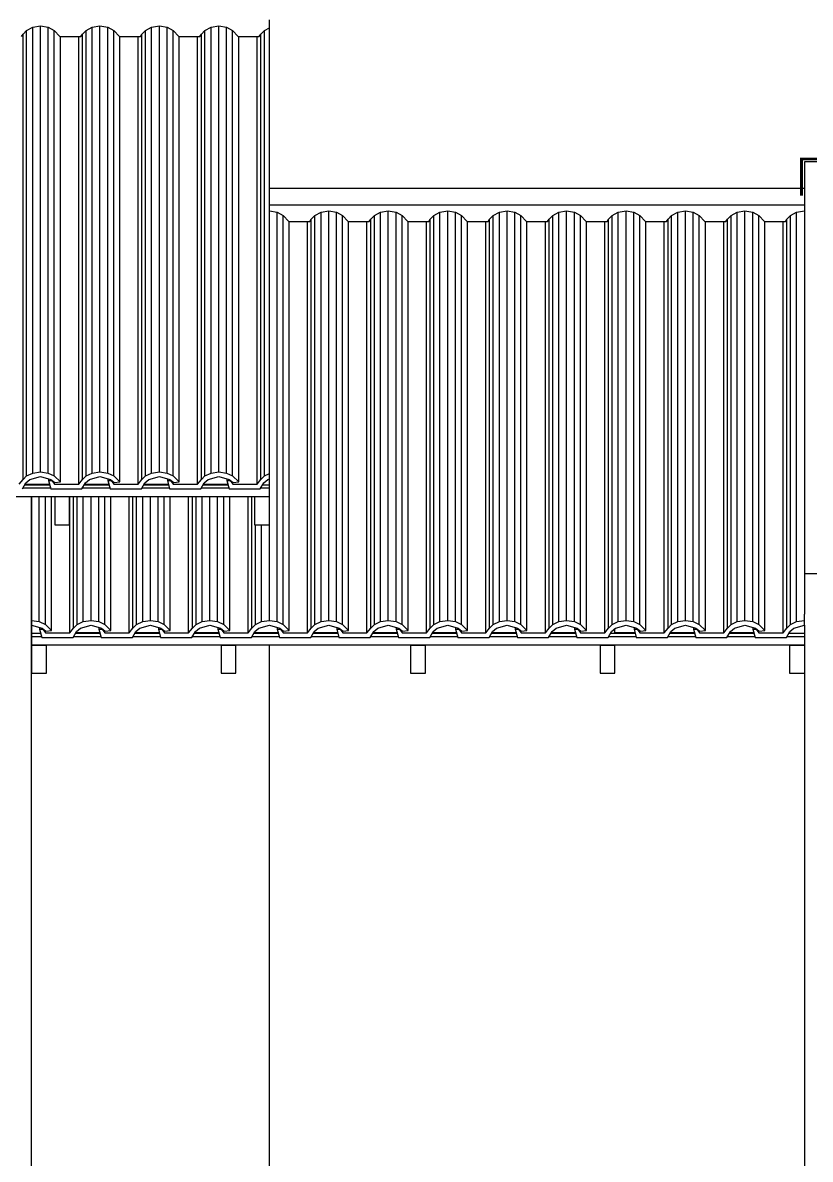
# Model space of a CAD drawing. Header units: metres. Extents: x 49 to 320, y -91 to 27.
# Drawn here: x 168.314 to 170.964, y -3.321 to 0.503 of the extents above; entities that cross this region are included whole.
import ezdxf

# ---------------------------------------------------------------- set-up
doc = ezdxf.new("R2010")
doc.units = ezdxf.units.M
doc.header["$LTSCALE"] = 0.2
doc.layers.add('ARQ-___-___-VST', color=9, linetype='Continuous')

msp = doc.modelspace()

# ---------------------------------------------------------------- linework, layer by layer
for p, q in [((169.1439, 0.4864), (169.1439, 0.5131)), ((168.3099, 0.4571), (168.3151, 0.4644)), ((168.3151, 0.4644), (168.3273, 0.4774)), ((168.3151, -1.0335), (168.3151, 0.4644)), ((168.3273, 0.4774), (168.3477, 0.4885)), ((168.3273, -1.0219), (168.3273, 0.4774)), ((168.3477, 0.4885), (168.3739, 0.4932)), ((168.3477, -1.012), (168.3477, 0.4885)), ((168.3739, -1.0079), (168.3739, 0.4932)), ((168.3739, 0.4932), (168.4, 0.4885)), ((168.4, -1.012), (168.4, 0.4885)), ((168.4, 0.4885), (168.4204, 0.4774)), ((168.4204, -1.0219), (168.4204, 0.4774)), ((168.4204, 0.4774), (168.4394, 0.4571)), ((168.5099, 0.4571), (168.5151, 0.4644)), ((168.5151, 0.4644), (168.5273, 0.4774)), ((168.5151, -1.0335), (168.5151, 0.4644)), ((168.5273, 0.4774), (168.5477, 0.4885)), ((168.5273, -1.0219), (168.5273, 0.4774)), ((168.5477, 0.4885), (168.5739, 0.4932)), ((168.5477, -1.012), (168.5477, 0.4885)), ((168.5739, -1.0079), (168.5739, 0.4932)), ((168.5739, 0.4932), (168.6, 0.4885)), ((168.6, -1.012), (168.6, 0.4885)), ((168.6, 0.4885), (168.6204, 0.4774)), ((168.6204, -1.0219), (168.6204, 0.4774)), ((168.6204, 0.4774), (168.6394, 0.4571)), ((168.7099, 0.4571), (168.7151, 0.4644)), ((168.7151, 0.4644), (168.7273, 0.4774)), ((168.7151, -1.0335), (168.7151, 0.4644)), ((168.7273, 0.4774), (168.7477, 0.4885)), ((168.7273, -1.0219), (168.7273, 0.4774)), ((168.7477, 0.4885), (168.7739, 0.4932)), ((168.7477, -1.012), (168.7477, 0.4885)), ((168.7739, -1.0079), (168.7739, 0.4932)), ((168.7739, 0.4932), (168.8, 0.4885)), ((168.8, -1.012), (168.8, 0.4885)), ((168.8, 0.4885), (168.8204, 0.4774)), ((168.8204, -1.0219), (168.8204, 0.4774)), ((168.8204, 0.4774), (168.8394, 0.4571)), ((168.9099, 0.4571), (168.9151, 0.4644)), ((168.9151, 0.4644), (168.9273, 0.4774)), ((168.9151, -1.0335), (168.9151, 0.4644)), ((168.9273, 0.4774), (168.9477, 0.4885)), ((168.9273, -1.0219), (168.9273, 0.4774)), ((168.9477, 0.4885), (168.9739, 0.4932)), ((168.9477, -1.012), (168.9477, 0.4885)), ((168.9739, -1.0079), (168.9739, 0.4932)), ((168.9739, 0.4932), (169, 0.4885)), ((169, -1.012), (169, 0.4885)), ((169, 0.4885), (169.0204, 0.4774)), ((169.0204, -1.0219), (169.0204, 0.4774)), ((169.0204, 0.4774), (169.0394, 0.4571)), ((169.1099, 0.4571), (169.1151, 0.4644)), ((169.1151, 0.4644), (169.1273, 0.4774)), ((169.1151, -1.0335), (169.1151, 0.4644)), ((169.1273, 0.4774), (169.1439, 0.4864)), ((169.1273, -1.0219), (169.1273, 0.4774)), ((169.1439, -1.0139), (169.1439, 0.4864)), ((168.4394, 0.4571), (168.5099, 0.4571)), ((168.4407, -1.0413), (168.4407, 0.4571)), ((168.5024, -1.0494), (168.5024, 0.4571)), ((168.6394, 0.4571), (168.7099, 0.4571)), ((168.6407, -1.0413), (168.6407, 0.4571)), ((168.7024, -1.0494), (168.7024, 0.4571)), ((168.8394, 0.4571), (168.9099, 0.4571)), ((168.8407, -1.0413), (168.8407, 0.4571)), ((168.9024, -1.0494), (168.9024, 0.4571)), ((169.0394, 0.4571), (169.1099, 0.4571)), ((169.0407, -1.0413), (169.0407, 0.4571)), ((169.1024, -1.0494), (169.1024, 0.4571)), ((170.9439, 0.0346), (170.9439, -1.3514)), ((171.0939, 0.0346), (170.9439, 0.0346)), ((170.9439, -0.0548), (169.1439, -0.0548)), ((170.9439, -0.0548), (169.1439, -0.0548)), ((169.1439, -0.1094), (170.9439, -0.1094)), ((169.1439, -0.1293), (169.17, -0.134)), ((169.17, -1.512), (169.17, -0.134)), ((169.17, -0.134), (169.1904, -0.1451)), ((169.1904, -1.5219), (169.1904, -0.1451)), ((169.1904, -0.1451), (169.2094, -0.1654)), ((169.2851, -0.1581), (169.2973, -0.1451)), ((169.2973, -0.1451), (169.3177, -0.134)), ((169.2973, -1.5219), (169.2973, -0.1451)), ((169.3177, -0.134), (169.3439, -0.1293)), ((169.3177, -1.512), (169.3177, -0.134)), ((169.3439, -1.5079), (169.3439, -0.1293)), ((169.3439, -0.1293), (169.37, -0.134)), ((169.37, -1.512), (169.37, -0.134)), ((169.37, -0.134), (169.3904, -0.1451)), ((169.3904, -1.5219), (169.3904, -0.1451)), ((169.3904, -0.1451), (169.4094, -0.1654)), ((169.4851, -0.1581), (169.4973, -0.1451)), ((169.4973, -0.1451), (169.5177, -0.134)), ((169.4973, -1.5219), (169.4973, -0.1451)), ((169.5177, -0.134), (169.5439, -0.1293)), ((169.5177, -1.512), (169.5177, -0.134)), ((169.5439, -1.5079), (169.5439, -0.1293)), ((169.5439, -0.1293), (169.57, -0.134)), ((169.57, -1.512), (169.57, -0.134)), ((169.57, -0.134), (169.5904, -0.1451)), ((169.5904, -1.5219), (169.5904, -0.1451)), ((169.5904, -0.1451), (169.6094, -0.1654)), ((169.6851, -0.1581), (169.6973, -0.1451)), ((169.6973, -0.1451), (169.7177, -0.134)), ((169.6973, -1.5219), (169.6973, -0.1451)), ((169.7177, -0.134), (169.7439, -0.1293)), ((169.7177, -1.512), (169.7177, -0.134)), ((169.7439, -1.5079), (169.7439, -0.1293)), ((169.7439, -0.1293), (169.77, -0.134)), ((169.77, -1.512), (169.77, -0.134)), ((169.77, -0.134), (169.7904, -0.1451)), ((169.7904, -1.5219), (169.7904, -0.1451)), ((169.7904, -0.1451), (169.8094, -0.1654)), ((169.8851, -0.1581), (169.8973, -0.1451)), ((169.8973, -0.1451), (169.9177, -0.134)), ((169.8973, -1.5219), (169.8973, -0.1451)), ((169.9177, -0.134), (169.9439, -0.1293)), ((169.9177, -1.512), (169.9177, -0.134)), ((169.9439, -1.5079), (169.9439, -0.1293)), ((169.9439, -0.1293), (169.97, -0.134)), ((169.97, -1.512), (169.97, -0.134)), ((169.97, -0.134), (169.9904, -0.1451)), ((169.9904, -1.5219), (169.9904, -0.1451)), ((169.9904, -0.1451), (170.0094, -0.1654)), ((170.0851, -0.1581), (170.0973, -0.1451)), ((170.0973, -0.1451), (170.1177, -0.134)), ((170.0973, -1.5219), (170.0973, -0.1451)), ((170.1177, -0.134), (170.1439, -0.1293)), ((170.1177, -1.512), (170.1177, -0.134)), ((170.1439, -1.5079), (170.1439, -0.1293)), ((170.1439, -0.1293), (170.17, -0.134)), ((170.17, -1.512), (170.17, -0.134)), ((170.17, -0.134), (170.1904, -0.1451)), ((170.1904, -1.5219), (170.1904, -0.1451)), ((170.1904, -0.1451), (170.2094, -0.1654)), ((170.2851, -0.1581), (170.2973, -0.1451)), ((170.2973, -0.1451), (170.3177, -0.134)), ((170.2973, -1.5219), (170.2973, -0.1451)), ((170.3177, -0.134), (170.3439, -0.1293)), ((170.3177, -1.512), (170.3177, -0.134)), ((170.3439, -1.5079), (170.3439, -0.1293)), ((170.3439, -0.1293), (170.37, -0.134)), ((170.37, -1.512), (170.37, -0.134)), ((170.37, -0.134), (170.3904, -0.1451)), ((170.3904, -1.5219), (170.3904, -0.1451)), ((170.3904, -0.1451), (170.4094, -0.1654)), ((170.4851, -0.1581), (170.4973, -0.1451)), ((170.4973, -0.1451), (170.5177, -0.134)), ((170.4973, -1.5219), (170.4973, -0.1451)), ((170.5177, -0.134), (170.5439, -0.1293)), ((170.5177, -1.512), (170.5177, -0.134)), ((170.5439, -1.5079), (170.5439, -0.1293)), ((170.5439, -0.1293), (170.57, -0.134)), ((170.57, -1.512), (170.57, -0.134)), ((170.57, -0.134), (170.5904, -0.1451)), ((170.5904, -1.5219), (170.5904, -0.1451)), ((170.5904, -0.1451), (170.6094, -0.1654)), ((170.6851, -0.1581), (170.6973, -0.1451)), ((170.6973, -0.1451), (170.7177, -0.134)), ((170.6973, -1.5219), (170.6973, -0.1451)), ((170.7177, -0.134), (170.7439, -0.1293)), ((170.7177, -1.512), (170.7177, -0.134)), ((170.7439, -1.5079), (170.7439, -0.1293)), ((170.7439, -0.1293), (170.77, -0.134)), ((170.77, -1.512), (170.77, -0.134)), ((170.77, -0.134), (170.7904, -0.1451)), ((170.7904, -1.5219), (170.7904, -0.1451)), ((170.7904, -0.1451), (170.8094, -0.1654)), ((170.8851, -0.1581), (170.8973, -0.1451)), ((170.8973, -0.1451), (170.9177, -0.134)), ((170.8973, -1.5219), (170.8973, -0.1451)), ((170.9177, -0.134), (170.9439, -0.1293)), ((170.9177, -1.512), (170.9177, -0.134)), ((169.2094, -0.1654), (169.2799, -0.1654)), ((169.2107, -1.5413), (169.2107, -0.1654)), ((169.2724, -1.5494), (169.2724, -0.1654)), ((169.2799, -0.1654), (169.2851, -0.1581)), ((169.2851, -1.5335), (169.2851, -0.1581)), ((169.4094, -0.1654), (169.4799, -0.1654)), ((169.4107, -1.5413), (169.4107, -0.1654)), ((169.4724, -1.5494), (169.4724, -0.1654)), ((169.4799, -0.1654), (169.4851, -0.1581)), ((169.4851, -1.5335), (169.4851, -0.1581)), ((169.6094, -0.1654), (169.6799, -0.1654)), ((169.6107, -1.5413), (169.6107, -0.1654)), ((169.6724, -1.5494), (169.6724, -0.1654)), ((169.6799, -0.1654), (169.6851, -0.1581)), ((169.6851, -1.5335), (169.6851, -0.1581)), ((169.8094, -0.1654), (169.8799, -0.1654)), ((169.8107, -1.5413), (169.8107, -0.1654)), ((169.8724, -1.5494), (169.8724, -0.1654)), ((169.8799, -0.1654), (169.8851, -0.1581)), ((169.8851, -1.5335), (169.8851, -0.1581)), ((170.0094, -0.1654), (170.0799, -0.1654)), ((170.0107, -1.5413), (170.0107, -0.1654)), ((170.0724, -1.5494), (170.0724, -0.1654)), ((170.0799, -0.1654), (170.0851, -0.1581)), ((170.0851, -1.5335), (170.0851, -0.1581)), ((170.2094, -0.1654), (170.2799, -0.1654)), ((170.2107, -1.5413), (170.2107, -0.1654)), ((170.2724, -1.5494), (170.2724, -0.1654)), ((170.2799, -0.1654), (170.2851, -0.1581)), ((170.2851, -1.5335), (170.2851, -0.1581)), ((170.4094, -0.1654), (170.4799, -0.1654)), ((170.4107, -1.5413), (170.4107, -0.1654)), ((170.4724, -1.5494), (170.4724, -0.1654)), ((170.4799, -0.1654), (170.4851, -0.1581)), ((170.4851, -1.5335), (170.4851, -0.1581)), ((170.6094, -0.1654), (170.6799, -0.1654)), ((170.6107, -1.5413), (170.6107, -0.1654)), ((170.6724, -1.5494), (170.6724, -0.1654)), ((170.6799, -0.1654), (170.6851, -0.1581)), ((170.6851, -1.5335), (170.6851, -0.1581)), ((170.8094, -0.1654), (170.8799, -0.1654)), ((170.8107, -1.5413), (170.8107, -0.1654)), ((170.8724, -1.5494), (170.8724, -0.1654)), ((170.8799, -0.1654), (170.8851, -0.1581)), ((170.8851, -1.5335), (170.8851, -0.1581)), ((168.3151, -1.0335), (168.3273, -1.0219)), ((168.3273, -1.0219), (168.3477, -1.012)), ((168.3386, -1.0335), (168.3739, -1.0234)), ((168.3477, -1.012), (168.3739, -1.0079)), ((168.3739, -1.0079), (168.4, -1.012)), ((168.3739, -1.0234), (168.4092, -1.0335)), ((168.4, -1.012), (168.4204, -1.0219)), ((168.4007, -1.0311), (168.4007, -1.0371)), ((168.4204, -1.0219), (168.4407, -1.0413)), ((168.5151, -1.0335), (168.5273, -1.0219)), ((168.5273, -1.0219), (168.5477, -1.012)), ((168.5386, -1.0335), (168.5739, -1.0234)), ((168.5477, -1.012), (168.5739, -1.0079)), ((168.5739, -1.0079), (168.6, -1.012)), ((168.5739, -1.0234), (168.6092, -1.0335)), ((168.6, -1.012), (168.6204, -1.0219)), ((168.6007, -1.0311), (168.6007, -1.0371)), ((168.6204, -1.0219), (168.6407, -1.0413)), ((168.7151, -1.0335), (168.7273, -1.0219)), ((168.7273, -1.0219), (168.7477, -1.012)), ((168.7386, -1.0335), (168.7739, -1.0234)), ((168.7477, -1.012), (168.7739, -1.0079)), ((168.7739, -1.0079), (168.8, -1.012)), ((168.7739, -1.0234), (168.8092, -1.0335)), ((168.8, -1.012), (168.8204, -1.0219)), ((168.8007, -1.0311), (168.8007, -1.0371)), ((168.8204, -1.0219), (168.8407, -1.0413)), ((168.9151, -1.0335), (168.9273, -1.0219)), ((168.9273, -1.0219), (168.9477, -1.012)), ((168.9386, -1.0335), (168.9739, -1.0234)), ((168.9477, -1.012), (168.9739, -1.0079)), ((168.9739, -1.0079), (169, -1.012)), ((168.9739, -1.0234), (169.0092, -1.0335)), ((169, -1.012), (169.0204, -1.0219)), ((169.0007, -1.0311), (169.0007, -1.0371)), ((169.0204, -1.0219), (169.0407, -1.0413)), ((169.1151, -1.0335), (169.1273, -1.0219)), ((169.1273, -1.0219), (169.1439, -1.0139)), ((169.1386, -1.0335), (169.1439, -1.032)), ((169.1439, -1.032), (169.1439, -1.0139)), ((169.1439, -1.0523), (169.1439, -1.032)), ((168.3024, -1.0494), (168.3151, -1.0335)), ((168.3134, -1.065), (168.325, -1.0451)), ((168.315, -1.0622), (168.4074, -1.0622)), ((168.4048, -1.0523), (168.3208, -1.0523)), ((168.3228, -1.0489), (168.4039, -1.0489)), ((168.325, -1.0451), (168.3386, -1.0335)), ((168.3439, -1.0489), (168.3439, -1.0523)), ((168.37, -1.0523), (168.37, -1.0489)), ((168.3904, -1.0523), (168.3904, -1.0489)), ((168.4007, -1.0371), (168.4082, -1.065)), ((168.4007, -1.0371), (168.4117, -1.0371)), ((168.4082, -1.065), (168.5134, -1.065)), ((168.4092, -1.0335), (168.422, -1.0442)), ((168.4117, -1.0371), (168.4117, -1.0356)), ((168.4117, -1.0371), (168.4207, -1.0494)), ((168.4207, -1.0494), (168.4207, -1.0431)), ((168.4207, -1.0494), (168.5024, -1.0494)), ((168.422, -1.0442), (168.4407, -1.0413)), ((168.5024, -1.0494), (168.5151, -1.0335)), ((168.5134, -1.065), (168.525, -1.0451)), ((168.515, -1.0622), (168.6074, -1.0622)), ((168.6048, -1.0523), (168.5208, -1.0523)), ((168.5228, -1.0489), (168.6039, -1.0489)), ((168.525, -1.0451), (168.5386, -1.0335)), ((168.5439, -1.0523), (168.5439, -1.0489)), ((168.57, -1.0523), (168.57, -1.0489)), ((168.5904, -1.0523), (168.5904, -1.0489)), ((168.6007, -1.0371), (168.6082, -1.065)), ((168.6007, -1.0371), (168.6117, -1.0371)), ((168.6082, -1.065), (168.7134, -1.065)), ((168.6092, -1.0335), (168.622, -1.0442)), ((168.6117, -1.0371), (168.6117, -1.0356)), ((168.6117, -1.0371), (168.6207, -1.0494)), ((168.6207, -1.0494), (168.6207, -1.0431)), ((168.6207, -1.0494), (168.7024, -1.0494)), ((168.622, -1.0442), (168.6407, -1.0413)), ((168.7024, -1.0494), (168.7151, -1.0335)), ((168.7134, -1.065), (168.725, -1.0451)), ((168.715, -1.0622), (168.8074, -1.0622)), ((168.8048, -1.0523), (168.7208, -1.0523)), ((168.7228, -1.0489), (168.8039, -1.0489)), ((168.725, -1.0451), (168.7386, -1.0335)), ((168.7439, -1.0523), (168.7439, -1.0489)), ((168.77, -1.0523), (168.77, -1.0489)), ((168.7904, -1.0523), (168.7904, -1.0489)), ((168.8007, -1.0371), (168.8082, -1.065)), ((168.8007, -1.0371), (168.8117, -1.0371)), ((168.8082, -1.065), (168.9134, -1.065)), ((168.8092, -1.0335), (168.822, -1.0442)), ((168.8117, -1.0371), (168.8117, -1.0356)), ((168.8117, -1.0371), (168.8207, -1.0494)), ((168.8207, -1.0494), (168.8207, -1.0431)), ((168.8207, -1.0494), (168.9024, -1.0494)), ((168.822, -1.0442), (168.8407, -1.0413)), ((168.9024, -1.0494), (168.9151, -1.0335)), ((168.9134, -1.065), (168.925, -1.0451)), ((168.915, -1.0622), (169.0074, -1.0622)), ((169.0048, -1.0523), (168.9208, -1.0523)), ((168.9228, -1.0489), (169.0039, -1.0489)), ((168.925, -1.0451), (168.9386, -1.0335)), ((168.9439, -1.0523), (168.9439, -1.0489)), ((168.97, -1.0523), (168.97, -1.0489)), ((168.9904, -1.0523), (168.9904, -1.0489)), ((169.0007, -1.0371), (169.0082, -1.065)), ((169.0007, -1.0371), (169.0117, -1.0371)), ((169.0082, -1.065), (169.1134, -1.065)), ((169.0092, -1.0335), (169.022, -1.0442)), ((169.0117, -1.0371), (169.0117, -1.0356)), ((169.0117, -1.0371), (169.0207, -1.0494)), ((169.0207, -1.0494), (169.0207, -1.0431)), ((169.0207, -1.0494), (169.1024, -1.0494)), ((169.022, -1.0442), (169.0407, -1.0413)), ((169.1024, -1.0494), (169.1151, -1.0335)), ((169.1134, -1.065), (169.125, -1.0451)), ((169.115, -1.0622), (169.1439, -1.0622)), ((169.1439, -1.0523), (169.1208, -1.0523)), ((169.125, -1.0451), (169.1386, -1.0335)), ((169.1439, -1.0622), (169.1439, -1.0523)), ((169.1439, -1.0905), (169.1439, -1.0622)), ((162.3739, -1.0905), (169.1439, -1.0905)), ((168.3439, -4.3989), (168.3439, -1.0905)), ((168.3439, -1.0905), (168.3439, -1.5079)), ((168.37, -1.512), (168.37, -1.0905)), ((168.3904, -1.5219), (168.3904, -1.0905)), ((168.4107, -1.5413), (168.4107, -1.0905)), ((168.4219, -1.0905), (168.4219, -1.0914)), ((168.4219, -1.0914), (168.4219, -1.1858)), ((168.4219, -1.0914), (168.4719, -1.0914)), ((168.4719, -1.0914), (168.4719, -1.0905)), ((168.4719, -1.1858), (168.4719, -1.0914)), ((168.4724, -1.5494), (168.4724, -1.0905)), ((168.4851, -1.5335), (168.4851, -1.0905)), ((168.4973, -1.5219), (168.4973, -1.0905)), ((168.5177, -1.512), (168.5177, -1.0905)), ((168.5439, -1.5079), (168.5439, -1.0905)), ((168.57, -1.512), (168.57, -1.0905)), ((168.5904, -1.5219), (168.5904, -1.0905)), ((168.6107, -1.5413), (168.6107, -1.0905)), ((168.6724, -1.5494), (168.6724, -1.0905)), ((168.6851, -1.5335), (168.6851, -1.0905)), ((168.6973, -1.5219), (168.6973, -1.0905)), ((168.7177, -1.512), (168.7177, -1.0905)), ((168.7439, -1.5079), (168.7439, -1.0905)), ((168.77, -1.512), (168.77, -1.0905)), ((168.7904, -1.5219), (168.7904, -1.0905)), ((168.8107, -1.5413), (168.8107, -1.0905)), ((168.8724, -1.5494), (168.8724, -1.0905)), ((168.8851, -1.5335), (168.8851, -1.0905)), ((168.8973, -1.5219), (168.8973, -1.0905)), ((168.9177, -1.512), (168.9177, -1.0905)), ((168.9439, -1.5079), (168.9439, -1.0905)), ((168.97, -1.512), (168.97, -1.0905)), ((168.9904, -1.5219), (168.9904, -1.0905)), ((169.0107, -1.5413), (169.0107, -1.0905)), ((169.0724, -1.5494), (169.0724, -1.0905)), ((169.0851, -1.5335), (169.0851, -1.0905)), ((169.0939, -1.0905), (169.0939, -1.0914)), ((169.0939, -1.0914), (169.0939, -1.1858)), ((169.0939, -1.0914), (169.1439, -1.0914)), ((169.1439, -1.0914), (169.1439, -1.0905)), ((169.1439, -1.1858), (169.1439, -1.0914)), ((168.4219, -1.1858), (168.4719, -1.1858)), ((169.0939, -1.1858), (169.1439, -1.1858)), ((169.0973, -1.5219), (169.0973, -1.1858)), ((169.1177, -1.512), (169.1177, -1.1858)), ((169.1439, -1.5079), (169.1439, -1.1858)), ((170.9439, -1.3514), (170.9439, -1.4873)), ((171.0939, -1.3514), (170.9439, -1.3514)), ((170.9439, -1.5079), (170.9439, -1.4873)), ((168.3439, -1.5079), (168.3439, -1.5234)), ((168.3439, -1.5079), (168.37, -1.512)), ((168.3439, -1.5234), (168.3792, -1.5335)), ((168.3439, -1.5234), (168.3439, -1.5523)), ((168.37, -1.512), (168.3904, -1.5219)), ((168.3904, -1.5219), (168.4107, -1.5413)), ((168.4851, -1.5335), (168.4973, -1.5219)), ((168.4973, -1.5219), (168.5177, -1.512)), ((168.5086, -1.5335), (168.5439, -1.5234)), ((168.5177, -1.512), (168.5439, -1.5079)), ((168.5439, -1.5079), (168.57, -1.512)), ((168.5439, -1.5234), (168.5792, -1.5335)), ((168.57, -1.512), (168.5904, -1.5219)), ((168.5904, -1.5219), (168.6107, -1.5413)), ((168.6851, -1.5335), (168.6973, -1.5219)), ((168.6973, -1.5219), (168.7177, -1.512)), ((168.7086, -1.5335), (168.7439, -1.5234)), ((168.7177, -1.512), (168.7439, -1.5079)), ((168.7439, -1.5079), (168.77, -1.512)), ((168.7439, -1.5234), (168.7792, -1.5335)), ((168.77, -1.512), (168.7904, -1.5219)), ((168.7904, -1.5219), (168.8107, -1.5413)), ((168.8851, -1.5335), (168.8973, -1.5219)), ((168.8973, -1.5219), (168.9177, -1.512)), ((168.9086, -1.5335), (168.9439, -1.5234)), ((168.9177, -1.512), (168.9439, -1.5079)), ((168.9439, -1.5079), (168.97, -1.512)), ((168.9439, -1.5234), (168.9792, -1.5335)), ((168.97, -1.512), (168.9904, -1.5219)), ((168.9904, -1.5219), (169.0107, -1.5413)), ((169.0851, -1.5335), (169.0973, -1.5219)), ((169.0973, -1.5219), (169.1177, -1.512)), ((169.1086, -1.5335), (169.1439, -1.5234)), ((169.1177, -1.512), (169.1439, -1.5079)), ((169.1439, -1.5079), (169.17, -1.512)), ((169.1439, -1.5234), (169.1792, -1.5335)), ((169.17, -1.512), (169.1904, -1.5219)), ((169.1904, -1.5219), (169.2107, -1.5413)), ((169.2851, -1.5335), (169.2973, -1.5219)), ((169.2973, -1.5219), (169.3177, -1.512)), ((169.3086, -1.5335), (169.3439, -1.5234)), ((169.3177, -1.512), (169.3439, -1.5079)), ((169.3439, -1.5079), (169.37, -1.512)), ((169.3439, -1.5234), (169.3792, -1.5335)), ((169.37, -1.512), (169.3904, -1.5219)), ((169.3904, -1.5219), (169.4107, -1.5413)), ((169.4851, -1.5335), (169.4973, -1.5219)), ((169.4973, -1.5219), (169.5177, -1.512)), ((169.5086, -1.5335), (169.5439, -1.5234)), ((169.5177, -1.512), (169.5439, -1.5079)), ((169.5439, -1.5079), (169.57, -1.512)), ((169.5439, -1.5234), (169.5792, -1.5335)), ((169.57, -1.512), (169.5904, -1.5219)), ((169.5904, -1.5219), (169.6107, -1.5413)), ((169.6851, -1.5335), (169.6973, -1.5219)), ((169.6973, -1.5219), (169.7177, -1.512)), ((169.7086, -1.5335), (169.7439, -1.5234)), ((169.7177, -1.512), (169.7439, -1.5079)), ((169.7439, -1.5079), (169.77, -1.512)), ((169.7439, -1.5234), (169.7792, -1.5335)), ((169.77, -1.512), (169.7904, -1.5219)), ((169.7904, -1.5219), (169.8107, -1.5413)), ((169.8851, -1.5335), (169.8973, -1.5219)), ((169.8973, -1.5219), (169.9177, -1.512)), ((169.9086, -1.5335), (169.9439, -1.5234)), ((169.9177, -1.512), (169.9439, -1.5079)), ((169.9439, -1.5079), (169.97, -1.512)), ((169.9439, -1.5234), (169.9792, -1.5335)), ((169.97, -1.512), (169.9904, -1.5219)), ((169.9904, -1.5219), (170.0107, -1.5413)), ((170.0851, -1.5335), (170.0973, -1.5219)), ((170.0973, -1.5219), (170.1177, -1.512)), ((170.1086, -1.5335), (170.1439, -1.5234)), ((170.1177, -1.512), (170.1439, -1.5079)), ((170.1439, -1.5079), (170.17, -1.512)), ((170.1439, -1.5234), (170.1792, -1.5335)), ((170.17, -1.512), (170.1904, -1.5219)), ((170.1904, -1.5219), (170.2107, -1.5413)), ((170.2851, -1.5335), (170.2973, -1.5219)), ((170.2973, -1.5219), (170.3177, -1.512)), ((170.3086, -1.5335), (170.3439, -1.5234)), ((170.3177, -1.512), (170.3439, -1.5079)), ((170.3439, -1.5079), (170.37, -1.512)), ((170.3439, -1.5234), (170.3792, -1.5335)), ((170.37, -1.512), (170.3904, -1.5219)), ((170.3904, -1.5219), (170.4107, -1.5413)), ((170.4851, -1.5335), (170.4973, -1.5219)), ((170.4973, -1.5219), (170.5177, -1.512)), ((170.5086, -1.5335), (170.5439, -1.5234)), ((170.5177, -1.512), (170.5439, -1.5079)), ((170.5439, -1.5079), (170.57, -1.512)), ((170.5439, -1.5234), (170.5792, -1.5335)), ((170.57, -1.512), (170.5904, -1.5219)), ((170.5904, -1.5219), (170.6107, -1.5413)), ((170.6851, -1.5335), (170.6973, -1.5219)), ((170.6973, -1.5219), (170.7177, -1.512)), ((170.7086, -1.5335), (170.7439, -1.5234)), ((170.7177, -1.512), (170.7439, -1.5079)), ((170.7439, -1.5079), (170.77, -1.512)), ((170.7439, -1.5234), (170.7792, -1.5335)), ((170.77, -1.512), (170.7904, -1.5219)), ((170.7904, -1.5219), (170.8107, -1.5413)), ((170.8851, -1.5335), (170.8973, -1.5219)), ((170.8973, -1.5219), (170.9177, -1.512)), ((170.9086, -1.5335), (170.9439, -1.5234)), ((170.9177, -1.512), (170.9439, -1.5079)), ((170.9439, -1.5234), (170.9439, -1.5079)), ((170.9439, -1.5234), (170.9439, -1.5252)), ((170.9439, -1.5252), (170.9439, -1.547)), ((168.3439, -1.5523), (168.3439, -1.5622)), ((168.3748, -1.5523), (168.3439, -1.5523)), ((168.3439, -1.5622), (168.3439, -1.5905)), ((168.3439, -1.5622), (168.3774, -1.5622)), ((168.3707, -1.5311), (168.3707, -1.5371)), ((168.3707, -1.5371), (168.3782, -1.565)), ((168.3707, -1.5371), (168.3817, -1.5371)), ((168.3782, -1.565), (168.4834, -1.565)), ((168.3792, -1.5335), (168.392, -1.5442)), ((168.3817, -1.5371), (168.3817, -1.5356)), ((168.3817, -1.5371), (168.3907, -1.5494)), ((168.3907, -1.5494), (168.3907, -1.5431)), ((168.3907, -1.5494), (168.4724, -1.5494)), ((168.392, -1.5442), (168.4107, -1.5413)), ((168.4724, -1.5494), (168.4851, -1.5335)), ((168.4834, -1.565), (168.495, -1.5451)), ((168.485, -1.5622), (168.5774, -1.5622)), ((168.5748, -1.5523), (168.4908, -1.5523)), ((168.4928, -1.5489), (168.5739, -1.5489)), ((168.495, -1.5451), (168.5086, -1.5335)), ((168.5096, -1.5489), (168.5096, -1.5489)), ((168.5139, -1.5489), (168.5139, -1.5489)), ((168.5707, -1.5311), (168.5707, -1.5371)), ((168.5707, -1.5371), (168.5782, -1.565)), ((168.5707, -1.5371), (168.5817, -1.5371)), ((168.5782, -1.565), (168.6834, -1.565)), ((168.5792, -1.5335), (168.592, -1.5442)), ((168.5817, -1.5371), (168.5817, -1.5356)), ((168.5817, -1.5371), (168.5907, -1.5494)), ((168.5907, -1.5494), (168.5907, -1.5431)), ((168.5907, -1.5494), (168.6724, -1.5494)), ((168.592, -1.5442), (168.6107, -1.5413)), ((168.6724, -1.5494), (168.6851, -1.5335)), ((168.6834, -1.565), (168.695, -1.5451)), ((168.685, -1.5622), (168.7774, -1.5622)), ((168.7748, -1.5523), (168.6908, -1.5523)), ((168.6928, -1.5489), (168.7739, -1.5489)), ((168.695, -1.5451), (168.7086, -1.5335)), ((168.7096, -1.5489), (168.7096, -1.5489)), ((168.7139, -1.5489), (168.7139, -1.5489)), ((168.7707, -1.5311), (168.7707, -1.5371)), ((168.7707, -1.5371), (168.7782, -1.565)), ((168.7707, -1.5371), (168.7817, -1.5371)), ((168.7782, -1.565), (168.8834, -1.565)), ((168.7792, -1.5335), (168.792, -1.5442)), ((168.7817, -1.5371), (168.7817, -1.5356)), ((168.7817, -1.5371), (168.7907, -1.5494)), ((168.7907, -1.5494), (168.7907, -1.5431)), ((168.7907, -1.5494), (168.8724, -1.5494)), ((168.792, -1.5442), (168.8107, -1.5413)), ((168.8724, -1.5494), (168.8851, -1.5335)), ((168.8834, -1.565), (168.895, -1.5451)), ((168.885, -1.5622), (168.9774, -1.5622)), ((168.9748, -1.5523), (168.8908, -1.5523)), ((168.8928, -1.5489), (168.9739, -1.5489)), ((168.895, -1.5451), (168.9086, -1.5335)), ((168.9096, -1.5489), (168.9096, -1.5489)), ((168.9139, -1.5489), (168.9139, -1.5489)), ((168.9707, -1.5311), (168.9707, -1.5371)), ((168.9707, -1.5371), (168.9782, -1.565)), ((168.9707, -1.5371), (168.9817, -1.5371)), ((168.9782, -1.565), (169.0834, -1.565)), ((168.9792, -1.5335), (168.992, -1.5442)), ((168.9817, -1.5371), (168.9817, -1.5356)), ((168.9817, -1.5371), (168.9907, -1.5494)), ((168.9907, -1.5494), (168.9907, -1.5431)), ((168.9907, -1.5494), (169.0724, -1.5494)), ((168.992, -1.5442), (169.0107, -1.5413)), ((169.0724, -1.5494), (169.0851, -1.5335)), ((169.0834, -1.565), (169.095, -1.5451)), ((169.085, -1.5622), (169.1774, -1.5622)), ((169.1748, -1.5523), (169.0908, -1.5523)), ((169.0928, -1.5489), (169.1739, -1.5489)), ((169.095, -1.5451), (169.1086, -1.5335)), ((169.1096, -1.5489), (169.1096, -1.5489)), ((169.1139, -1.5489), (169.1139, -1.5489)), ((169.1707, -1.5311), (169.1707, -1.5371)), ((169.1707, -1.5371), (169.1782, -1.565)), ((169.1707, -1.5371), (169.1817, -1.5371)), ((169.1782, -1.565), (169.2834, -1.565)), ((169.1792, -1.5335), (169.192, -1.5442)), ((169.1817, -1.5371), (169.1817, -1.5356)), ((169.1817, -1.5371), (169.1907, -1.5494)), ((169.1907, -1.5494), (169.1907, -1.5431)), ((169.1907, -1.5494), (169.2724, -1.5494)), ((169.192, -1.5442), (169.2107, -1.5413)), ((169.2724, -1.5494), (169.2851, -1.5335)), ((169.2834, -1.565), (169.295, -1.5451)), ((169.285, -1.5622), (169.3774, -1.5622)), ((169.3748, -1.5523), (169.2908, -1.5523)), ((169.2928, -1.5489), (169.3739, -1.5489)), ((169.295, -1.5451), (169.3086, -1.5335)), ((169.3096, -1.5489), (169.3096, -1.5489)), ((169.3139, -1.5489), (169.3139, -1.5489)), ((169.3707, -1.5311), (169.3707, -1.5371)), ((169.3707, -1.5371), (169.3782, -1.565)), ((169.3707, -1.5371), (169.3817, -1.5371)), ((169.3782, -1.565), (169.4834, -1.565)), ((169.3792, -1.5335), (169.392, -1.5442)), ((169.3817, -1.5371), (169.3817, -1.5356)), ((169.3817, -1.5371), (169.3907, -1.5494)), ((169.3907, -1.5494), (169.3907, -1.5431)), ((169.3907, -1.5494), (169.4724, -1.5494)), ((169.392, -1.5442), (169.4107, -1.5413)), ((169.4724, -1.5494), (169.4851, -1.5335)), ((169.4834, -1.565), (169.495, -1.5451)), ((169.485, -1.5622), (169.5774, -1.5622)), ((169.5748, -1.5523), (169.4908, -1.5523)), ((169.4928, -1.5489), (169.5739, -1.5489)), ((169.495, -1.5451), (169.5086, -1.5335)), ((169.5096, -1.5489), (169.5096, -1.5489)), ((169.5139, -1.5489), (169.5139, -1.5489)), ((169.5707, -1.5311), (169.5707, -1.5371)), ((169.5707, -1.5371), (169.5782, -1.565)), ((169.5707, -1.5371), (169.5817, -1.5371)), ((169.5782, -1.565), (169.6834, -1.565)), ((169.5792, -1.5335), (169.592, -1.5442)), ((169.5817, -1.5371), (169.5817, -1.5356)), ((169.5817, -1.5371), (169.5907, -1.5494)), ((169.5907, -1.5494), (169.5907, -1.5431)), ((169.5907, -1.5494), (169.6724, -1.5494)), ((169.592, -1.5442), (169.6107, -1.5413)), ((169.6724, -1.5494), (169.6851, -1.5335)), ((169.6834, -1.565), (169.695, -1.5451)), ((169.685, -1.5622), (169.7774, -1.5622)), ((169.7748, -1.5523), (169.6908, -1.5523)), ((169.6928, -1.5489), (169.7739, -1.5489)), ((169.695, -1.5451), (169.7086, -1.5335)), ((169.7096, -1.5489), (169.7096, -1.5489)), ((169.7139, -1.5489), (169.7139, -1.5489)), ((169.7707, -1.5311), (169.7707, -1.5371)), ((169.7707, -1.5371), (169.7782, -1.565)), ((169.7707, -1.5371), (169.7817, -1.5371)), ((169.7782, -1.565), (169.8834, -1.565)), ((169.7792, -1.5335), (169.792, -1.5442)), ((169.7817, -1.5371), (169.7817, -1.5356)), ((169.7817, -1.5371), (169.7907, -1.5494)), ((169.7907, -1.5494), (169.7907, -1.5431)), ((169.7907, -1.5494), (169.8724, -1.5494)), ((169.792, -1.5442), (169.8107, -1.5413)), ((169.8724, -1.5494), (169.8851, -1.5335)), ((169.8834, -1.565), (169.895, -1.5451)), ((169.885, -1.5622), (169.9774, -1.5622)), ((169.9748, -1.5523), (169.8908, -1.5523)), ((169.8928, -1.5489), (169.9739, -1.5489)), ((169.895, -1.5451), (169.9086, -1.5335)), ((169.9096, -1.5489), (169.9096, -1.5489)), ((169.9139, -1.5489), (169.9139, -1.5489)), ((169.9707, -1.5311), (169.9707, -1.5371)), ((169.9707, -1.5371), (169.9782, -1.565)), ((169.9707, -1.5371), (169.9817, -1.5371)), ((169.9782, -1.565), (170.0834, -1.565)), ((169.9792, -1.5335), (169.992, -1.5442)), ((169.9817, -1.5371), (169.9817, -1.5356)), ((169.9817, -1.5371), (169.9907, -1.5494)), ((169.9907, -1.5494), (169.9907, -1.5431)), ((169.9907, -1.5494), (170.0724, -1.5494)), ((169.992, -1.5442), (170.0107, -1.5413)), ((170.0724, -1.5494), (170.0851, -1.5335)), ((170.0834, -1.565), (170.095, -1.5451)), ((170.085, -1.5622), (170.1774, -1.5622)), ((170.1748, -1.5523), (170.0908, -1.5523)), ((170.0928, -1.5489), (170.1739, -1.5489)), ((170.095, -1.5451), (170.1086, -1.5335)), ((170.1096, -1.5489), (170.1096, -1.5489)), ((170.1139, -1.5489), (170.1139, -1.5489)), ((170.1707, -1.5311), (170.1707, -1.5371)), ((170.1707, -1.5371), (170.1782, -1.565)), ((170.1707, -1.5371), (170.1817, -1.5371)), ((170.1782, -1.565), (170.2834, -1.565)), ((170.1792, -1.5335), (170.192, -1.5442)), ((170.1817, -1.5371), (170.1817, -1.5356)), ((170.1817, -1.5371), (170.1907, -1.5494)), ((170.1907, -1.5494), (170.1907, -1.5431)), ((170.1907, -1.5494), (170.2724, -1.5494)), ((170.192, -1.5442), (170.2107, -1.5413)), ((170.2724, -1.5494), (170.2851, -1.5335)), ((170.2834, -1.565), (170.295, -1.5451)), ((170.285, -1.5622), (170.3774, -1.5622)), ((170.3748, -1.5523), (170.2908, -1.5523)), ((170.295, -1.5451), (170.3086, -1.5335)), ((170.3064, -1.5523), (170.3064, -1.5354)), ((170.3064, -1.5489), (170.3739, -1.5489)), ((170.3096, -1.5489), (170.3096, -1.5489)), ((170.3139, -1.5489), (170.3139, -1.5489)), ((170.3707, -1.5311), (170.3707, -1.5371)), ((170.3707, -1.5371), (170.3782, -1.565)), ((170.3707, -1.5371), (170.3817, -1.5371)), ((170.3782, -1.565), (170.4834, -1.565)), ((170.3792, -1.5335), (170.392, -1.5442)), ((170.3817, -1.5371), (170.3817, -1.5356)), ((170.3817, -1.5371), (170.3907, -1.5494)), ((170.3907, -1.5494), (170.3907, -1.5431)), ((170.3907, -1.5494), (170.4724, -1.5494)), ((170.392, -1.5442), (170.4107, -1.5413)), ((170.4724, -1.5494), (170.4851, -1.5335)), ((170.4834, -1.565), (170.495, -1.5451)), ((170.485, -1.5622), (170.5774, -1.5622)), ((170.5748, -1.5523), (170.4908, -1.5523)), ((170.4928, -1.5489), (170.5739, -1.5489)), ((170.495, -1.5451), (170.5086, -1.5335)), ((170.5096, -1.5489), (170.5096, -1.5489)), ((170.5139, -1.5489), (170.5139, -1.5489)), ((170.5707, -1.5311), (170.5707, -1.5371)), ((170.5707, -1.5371), (170.5782, -1.565)), ((170.5707, -1.5371), (170.5817, -1.5371)), ((170.5782, -1.565), (170.6834, -1.565)), ((170.5792, -1.5335), (170.592, -1.5442)), ((170.5817, -1.5371), (170.5817, -1.5356)), ((170.5817, -1.5371), (170.5907, -1.5494)), ((170.5907, -1.5494), (170.5907, -1.5431)), ((170.5907, -1.5494), (170.6724, -1.5494)), ((170.592, -1.5442), (170.6107, -1.5413)), ((170.6724, -1.5494), (170.6851, -1.5335)), ((170.6834, -1.565), (170.695, -1.5451)), ((170.685, -1.5622), (170.7774, -1.5622)), ((170.7748, -1.5523), (170.6908, -1.5523)), ((170.6928, -1.5489), (170.7739, -1.5489)), ((170.695, -1.5451), (170.7086, -1.5335)), ((170.7096, -1.5489), (170.7096, -1.5489)), ((170.7139, -1.5489), (170.7139, -1.5489)), ((170.7707, -1.5311), (170.7707, -1.5371)), ((170.7707, -1.5371), (170.7782, -1.565)), ((170.7707, -1.5371), (170.7817, -1.5371)), ((170.7782, -1.565), (170.8834, -1.565)), ((170.7792, -1.5335), (170.792, -1.5442)), ((170.7817, -1.5371), (170.7817, -1.5356)), ((170.7817, -1.5371), (170.7907, -1.5494)), ((170.7907, -1.5494), (170.7907, -1.5431)), ((170.7907, -1.5494), (170.8724, -1.5494)), ((170.792, -1.5442), (170.8107, -1.5413)), ((170.8724, -1.5494), (170.8851, -1.5335)), ((170.8834, -1.565), (170.895, -1.5451)), ((170.885, -1.5622), (170.9439, -1.5622)), ((170.9439, -1.5523), (170.8908, -1.5523)), ((170.8928, -1.5489), (170.8939, -1.5489)), ((170.8939, -1.547), (170.8939, -1.5523)), ((170.895, -1.5451), (170.9086, -1.5335)), ((170.9439, -1.547), (170.9439, -1.5489)), ((170.9439, -1.5489), (170.9439, -1.8489)), ((168.3439, -1.5905), (170.9439, -1.5905)), ((168.3439, -1.5905), (168.3439, -1.5914)), ((168.3439, -1.5914), (168.3439, -1.6858)), ((168.3439, -1.5914), (168.3939, -1.5914)), ((168.3939, -1.5914), (168.3939, -1.5905)), ((168.3939, -1.6858), (168.3939, -1.5914)), ((168.9814, -1.5905), (168.9814, -1.5914)), ((168.9814, -1.5914), (168.9814, -1.6858)), ((168.9814, -1.5914), (169.0314, -1.5914)), ((169.0314, -1.5914), (169.0314, -1.5905)), ((169.0314, -1.6858), (169.0314, -1.5914)), ((169.1439, -4.3989), (169.1439, -1.5905)), ((169.6189, -1.5905), (169.6189, -1.5914)), ((169.6189, -1.5914), (169.6189, -1.6858)), ((169.6189, -1.5914), (169.6689, -1.5914)), ((169.6689, -1.5914), (169.6689, -1.5905)), ((169.6689, -1.6858), (169.6689, -1.5914)), ((170.2564, -1.5905), (170.2564, -1.5914)), ((170.2564, -1.5914), (170.2564, -1.6858)), ((170.2564, -1.5914), (170.3064, -1.5914)), ((170.3064, -1.5914), (170.3064, -1.5905)), ((170.3064, -1.6858), (170.3064, -1.5914)), ((170.8939, -1.5905), (170.8939, -1.5914)), ((170.8939, -1.5914), (170.8939, -1.6858)), ((170.8939, -1.5914), (170.9439, -1.5914)), ((168.3439, -1.6858), (168.3939, -1.6858)), ((168.9814, -1.6858), (169.0314, -1.6858)), ((169.6189, -1.6858), (169.6689, -1.6858)), ((170.2564, -1.6858), (170.3064, -1.6858)), ((170.8939, -1.6858), (170.9439, -1.6858)), ((170.9439, -1.8489), (170.9439, -4.4489))]:
    msp.add_line(p, q)
at = {"layer": 'ARQ-___-___-VST', "const_width": 0.01}
msp.add_lwpolyline([(170.9339, -0.0788), (170.9339, -0.0788), (170.9339, 0.0346), (170.9339, 0.0446), (171.0939, 0.0446), (171.1039, 0.0446), (171.1039, -0.0788)], dxfattribs=at)

doc.saveas('drawing.dxf')
